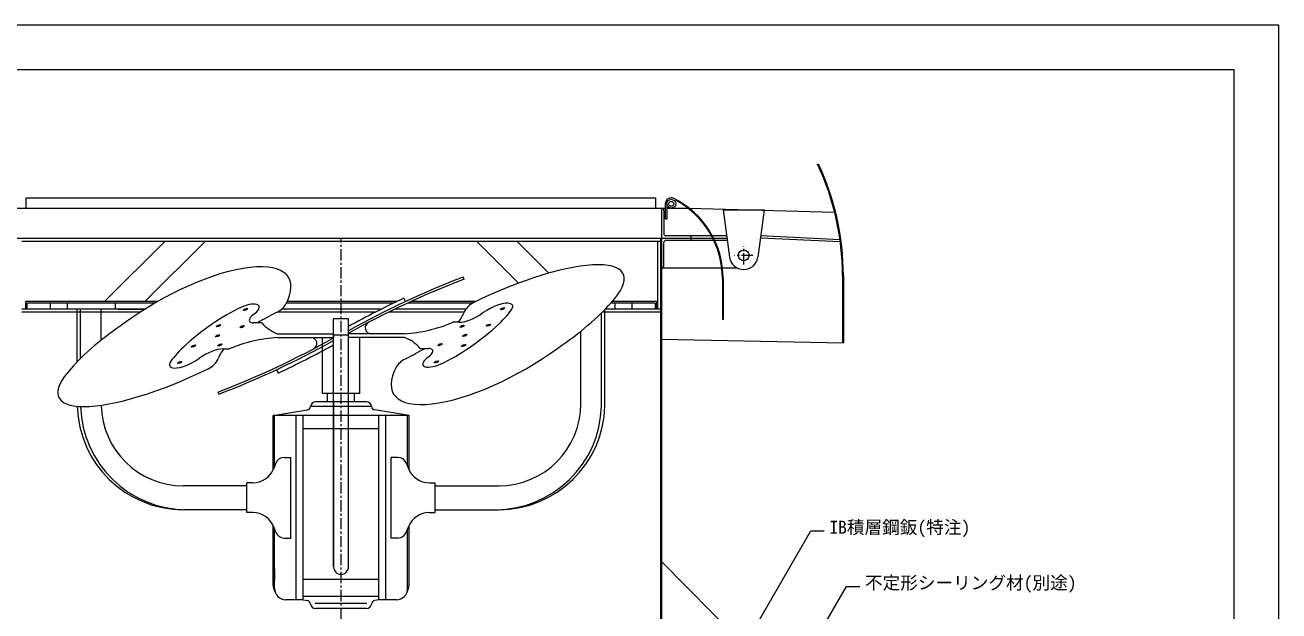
# Model space of a CAD drawing. Units: millimetres, scale not verified. Extents: x -840 to 840, y -594 to 594.
# Drawn here: x -279 to 840, y 71 to 594 of the extents above; entities that cross this region are included whole.
import ezdxf
from ezdxf.enums import TextEntityAlignment as Align

# ---------------------------------------------------------------- set-up
doc = ezdxf.new("R2010")
doc.units = ezdxf.units.MM
doc.header["$LTSCALE"] = 2
doc.linetypes.add('CHAIN1', pattern=[8, 5, -1, 1, -1])
for name, color, linetype, lineweight in [('0-0_輪郭線', 2, 'Continuous', 9), ('0-1_図面枠', 7, 'Continuous', 9), ('0-2_タイトル文字', 5, 'Continuous', 9), ('0-6_寸法線', 7, 'Continuous', 9), ('0-7_躯体', 4, 'Continuous', 9), ('0-8_中心線', 2, 'CHAIN1', 9)]:
    doc.layers.add(name, color=color, linetype=linetype, lineweight=lineweight)
doc.styles.add('ＭＳ ゴシック', font='')
doc.styles.get('ＭＳ ゴシック').set_extended_font_data('MS Gothic')

msp = doc.modelspace()

# ---------------------------------------------------------------- linework, layer by layer
at = {"layer": '0-0_輪郭線'}
msp.add_lwpolyline([(800, 554), (-800, 554), (-800, -554), (800, -554)], close=True, dxfattribs=at)
at = {"layer": '0-1_図面枠'}
msp.add_lwpolyline([(840, -594), (840, 594), (-840, 594), (-840, -594)], close=True, dxfattribs=at)
at = {"layer": '0-6_寸法線'}
for p, q in [((346.25, 11.111), (422.166, 142.603)), ((422.166, 142.603), (434.166, 142.603)), ((381.894, -31.827), (453.984, 93.038)), ((453.984, 93.038), (465.984, 93.038))]:
    msp.add_line(p, q, dxfattribs=at)
at = {"layer": '0-7_躯体', "color": 7}
for p, q in [((-278.039, 430.477), (-278.039, 439.81)), ((-278.039, 439.81), (283.961, 439.81)), ((283.961, 430.477), (283.961, 439.81)), ((-286.372, 430.477), (292.294, 430.477)), ((288.961, 430.477), (288.961, 35.318)), ((290.961, 428.477), (290.961, 407.81)), ((292.294, 434.477), (292.294, 421.143)), ((293.628, 434.477), (293.628, 421.143)), ((293.628, 430.477), (312.649, 430.477)), ((313.729, 430.477), (443.49, 427.119)), ((343.961, 429.143), (380.628, 429.143)), ((343.961, 429.143), (349.744, 386.764)), ((380.628, 429.143), (374.845, 386.764)), ((292.294, 421.143), (293.628, 421.143)), ((-328.774, 403.81), (334.696, 403.81)), ((287.961, 403.81), (287.961, 35.492)), ((333.641, 405.81), (292.961, 405.81)), ((347.145, 405.81), (334.4, 405.81)), ((335.443, 403.81), (347.418, 403.81)), ((448.554, 400.455), (377.171, 403.81)), ((448.285, 402.453), (377.444, 405.81)), ((-282.039, 401.143), (287.961, 401.143)), ((285.294, 401.143), (285.294, 340.477)), ((290.961, 379.143), (290.961, 399.81)), ((335.679, 401.81), (292.961, 401.81)), ((347.691, 401.81), (336.416, 401.81)), ((342.783, 377.143), (288.961, 377.143)), ((356.637, 377.143), (343.455, 377.143)), ((450.494, 370.477), (450.494, 310.477)), ((451.294, 370.477), (451.294, 310.477)), ((343.334, 367.81), (343.334, 331.143)), ((344.001, 367.81), (344.001, 331.143)), ((344.001, 331.143), (343.334, 331.143)), ((288.961, 313.806), (451.294, 310.477)), ((288.961, 115.318), (384.561, 18.682))]:
    msp.add_line(p, q, dxfattribs=at)
at = {"layer": '0-7_躯体'}
for p, q in [((-172.039, 347.143), (-118.039, 401.143)), ((161.432, 363.672), (123.961, 401.143)), ((188.485, 372.619), (159.961, 401.143)), ((112.786, 367.189), (112.069, 369.056)), ((-278.706, 347.143), (-278.706, 340.477)), ((-160.848, 347.143), (-278.706, 347.143)), ((52.642, 347.143), (-45.159, 347.143)), ((60.54, 347.184), (59.131, 350.205)), ((123.176, 347.143), (65.212, 347.143)), ((284.628, 347.143), (244.818, 347.143)), ((284.628, 347.143), (284.628, 340.477)), ((-171.97, 340.477), (-282.039, 340.477)), ((-176.147, 337.81), (-282.039, 337.81)), ((-277.372, 345.81), (-277.372, 340.477)), ((-163.156, 345.81), (-277.372, 345.81)), ((-256.706, 345.81), (-256.706, 340.477)), ((-241.372, 345.81), (-241.372, 340.477)), ((-232.439, 293.546), (-232.439, 340.477)), ((-229.439, 296.587), (-229.439, 340.477)), ((-211.106, 312.785), (-211.106, 340.477)), ((-198.706, 345.81), (-198.706, 340.477)), ((-196.096, 340.477), (-171.97, 340.477)), ((33.725, 337.81), (-53.942, 337.81)), ((39.004, 340.477), (-49.982, 340.477)), ((49.861, 345.81), (-45.795, 345.81)), ((112.866, 337.81), (45.623, 337.81)), ((114.409, 340.477), (51.082, 340.477)), ((120.46, 345.81), (62.328, 345.81)), ((235.361, 253.756), (235.361, 337.033)), ((287.961, 337.81), (236.141, 337.81)), ((238.361, 253.756), (238.361, 340.073)), ((287.961, 340.477), (238.748, 340.477)), ((283.294, 345.81), (243.614, 345.81)), ((247.294, 345.81), (247.294, 340.477)), ((262.628, 345.81), (262.628, 340.477)), ((283.294, 345.81), (283.294, 340.477)), ((-67.66, 328.173), (-75.433, 328.173)), ((-3.706, 315.143), (-3.706, 331.81)), ((9.628, 331.81), (-3.706, 331.81)), ((9.628, 315.143), (9.628, 331.81)), ((108.042, 328.717), (102.703, 328.717)), ((-53.706, 318.477), (-3.706, 318.477)), ((-53.706, 315.143), (-3.706, 315.143)), ((-13.706, 265.143), (-13.706, 315.143)), ((-3.706, 318.477), (-3.706, 315.143)), ((9.628, 317.143), (-3.706, 317.143)), ((-3.706, 110.477), (-3.706, 315.143)), ((59.628, 318.477), (9.628, 318.477)), ((9.628, 315.143), (9.628, 318.477)), ((59.628, 315.143), (9.628, 315.143)), ((9.628, 110.477), (9.628, 315.143)), ((19.628, 265.143), (19.628, 315.143)), ((217.028, 256.143), (217.028, 320.835)), ((-102.12, 304.903), (-96.781, 304.903)), ((73.582, 305.447), (81.355, 305.447)), ((-54.618, 286.436), (-53.209, 283.415)), ((-106.864, 266.431), (-106.147, 264.564)), ((2.961, 257.81), (-19.639, 257.81)), ((25.561, 257.81), (-19.579, 257.81)), ((19.628, 265.143), (-13.706, 265.143)), ((-9.039, 257.81), (-9.039, 265.143)), ((-3.706, 257.81), (-3.706, 110.477)), ((14.961, 257.81), (14.961, 265.143)), ((-232.439, 253.756), (-232.439, 253.759)), ((-57.706, 245.477), (-27.047, 250.607)), ((30.216, 253.477), (-24.294, 253.477)), ((63.628, 245.477), (32.969, 250.607)), ((63.628, 245.477), (-57.706, 245.477)), ((-57.706, 196.898), (-57.706, 245.477)), ((-56.439, 199.978), (-56.439, 245.477)), ((-37.106, 81.077), (-37.106, 245.477)), ((-30.742, 81.077), (-30.742, 245.477)), ((36.664, 81.077), (36.664, 245.477)), ((43.028, 81.077), (43.028, 245.477)), ((62.361, 199.978), (62.361, 245.477)), ((63.628, 196.898), (63.628, 245.477)), ((36.664, 233.757), (-30.742, 233.757)), ((-55.136, 203.27), (-57.176, 198.116)), ((-47.772, 208.143), (-41.772, 208.143)), ((-41.772, 136.143), (-41.772, 208.143)), ((47.694, 136.143), (47.694, 208.143)), ((53.694, 208.143), (47.694, 208.143)), ((61.058, 203.27), (63.098, 198.116)), ((-81.106, 182.81), (-137.772, 182.81)), ((-81.106, 158.81), (-81.106, 185.477)), ((-75.772, 185.477), (-81.106, 185.477)), ((81.694, 185.477), (87.028, 185.477)), ((87.028, 158.81), (87.028, 185.477)), ((87.028, 182.81), (143.694, 182.81)), ((-81.106, 161.477), (-137.772, 161.477)), ((-75.772, 158.81), (-81.106, 158.81)), ((81.694, 158.81), (87.028, 158.81)), ((87.028, 161.477), (143.694, 161.477)), ((-57.706, 93.953), (-57.706, 147.389)), ((-55.136, 141.016), (-57.176, 146.171)), ((61.058, 141.016), (63.098, 146.171)), ((63.628, 93.953), (63.628, 147.389)), ((-56.439, 91.077), (-56.439, 144.308)), ((-47.772, 136.143), (-41.772, 136.143)), ((53.694, 136.143), (47.694, 136.143)), ((62.361, 91.077), (62.361, 144.308)), ((-56.439, 108.543), (-56.439, 98.543)), ((-56.439, 91.877), (-56.439, 95.21)), ((36.664, 99.01), (-30.742, 99.01)), ((-30.742, 81.077), (-46.439, 81.077)), ((36.664, 84.077), (-30.742, 84.077)), ((-30.742, 81.077), (-27.047, 80.458)), ((36.664, 81.077), (32.969, 80.458)), ((52.361, 81.077), (36.664, 81.077)), ((26.041, 77.643), (-20.119, 77.643)), ((25.561, 73.143), (-19.639, 73.143))]:
    msp.add_line(p, q, dxfattribs=at)
msp.add_lwpolyline([(-198.706, 347.143), (-208.039, 347.143), (-154.039, 401.143)], dxfattribs=at)
at = {"layer": '0-7_躯体', "color": 7}
for centre, radius in [((297.628, 434.477), 4), ((297.628, 434.477), 2.167), ((362.294, 388.477), 4.833)]:
    msp.add_circle(centre, radius, dxfattribs=at)
for centre, radius, start, end in [((217.961, 370.477), 232.533, 0, 25.27085), ((217.961, 370.477), 233.333, 0, 25.23789), ((297.628, 434.477), 5.333, 62.36185, 180), ((264.001, 367.81), 80, 0, 63.29174), ((264.001, 367.81), 79.333, 0, 61.31062), ((288.961, 428.477), 2, 0, 90), ((292.961, 407.81), 2, 180, 270), ((313.628, 403.81), 2, 270, 90), ((292.961, 399.81), 2, 90, 180), ((362.294, 388.477), 12.667, 187.77046, 352.22954), ((288.961, 379.143), 2, 270, 0)]:
    msp.add_arc(centre, radius, start, end, dxfattribs=at)
at = {"layer": '0-7_躯体'}
for centre, radius, start, end in [((399.48, -379.675), 802, 111, 119.08457), ((399.48, -379.675), 800, 111, 119.16428), ((399.48, -379.675), 805.333, 115, 118.95275), ((-63.052, 355.615), 20, 292.30144, 325.4003), ((128.581, 330.496), 17.333, 114.10924, 157.44971), ((-42.291, 349.794), 33.333, 220.43937, 249.97359), ((29.88, 323.81), 5.333, 117.7167, 270), ((50.756, 451.514), 133.333, 273.81519, 292.92968), ((-393.558, 1013.295), 800, 291, 299.16428), ((-44.834, 182.105), 133.333, 93.81519, 112.92968), ((-23.958, 309.81), 5.333, 297.7167, 90), ((48.213, 283.825), 33.333, 40.43937, 69.97359), ((-393.558, 1013.295), 802, 291, 299.08457), ((-393.558, 1013.295), 805.333, 295, 298.95275), ((-122.659, 303.123), 17.333, 294.10924, 337.44971), ((68.974, 278.005), 20, 112.30144, 145.4003), ((-19.639, 253.143), 4.667, 90, 175.90396), ((25.561, 253.143), 4.667, 4.09604, 90), ((-137.802, 256.143), 94.667, 181.44511, 270.01822), ((-134.802, 256.143), 94.667, 181.56095, 270), ((-137.772, 256.143), 73.333, 181.10248, 270), ((-27.601, 253.894), 3.333, 279.56795, 352.80475), ((33.523, 253.894), 3.333, 187.19525, 260.43205), ((140.724, 256.143), 94.667, 270, 358.55489), ((143.694, 256.143), 73.333, 270, 0), ((143.724, 256.143), 94.667, 269.98178, 358.55489), ((-47.772, 200.143), 8, 90, 159.81958), ((53.694, 200.143), 8, 20.18042, 90), ((-75.772, 205.477), 20, 270, 338.40525), ((81.694, 205.477), 20, 201.59475, 270), ((-75.772, 138.81), 20, 21.59475, 90), ((81.694, 138.81), 20, 90, 158.40525), ((-47.772, 144.143), 8, 200.18042, 270), ((53.694, 144.143), 8, 270, 339.81958), ((2.961, 110.477), 6.667, 180, 0), ((-47.706, 93.953), 10, 180, 212.80837), ((-46.439, 91.077), 10, 180, 270), ((52.361, 91.077), 10, 270, 0), ((53.628, 93.953), 10, 327.19163, 0), ((-27.601, 77.171), 3.333, 0.77986, 80.43205), ((33.523, 77.171), 3.333, 99.56795, 179.22014), ((-19.639, 77.81), 4.667, 187.30338, 270), ((25.561, 77.81), 4.667, 270, 352.69662)]:
    msp.add_arc(centre, radius, start, end, dxfattribs=at)
for centre, major_axis, ratio, start_param, end_param in [((-141.922, 311.885), (98.15, 56.667), 0.352941, 5.77022427, 8.15950615), ((144.923, 320.595), (-109.965, -51.278), 0.274725, 2.54704149, 4.79785765), ((135.494, 330.347), (-20.687, -13.434), 0.364865, 3.40097602, 4.77552361), ((-106.05, 307.641), (53.934, 39.186), 0.29, 0.98662183, 1.97638283), ((-86.032, 334.842), (16.038, 8.172), 0.37037, 0.2273274, 1.36906213), ((-71.804, 333.235), (6.857, 4.12), 0.5, 1.76864032, 2.51494934), ((-77.156, 339.261), (6.857, 4.12), 0.5, 4.7013302, 6.55122257), ((-51.889, 297.277), (101.036, 58.333), 0.314286, 1.42609995, 1.58545499), ((86.32, 327.582), (-26.164, -21.187), 0.435644, 2.11155088, 2.47309251), ((122.065, 345.795), (-20.479, -14.339), 0.453333, 0.55236978, 1.6067133), ((140.496, 330.467), (-16.472, -15.571), 0.205882, 1.5703204, 2.51182904), ((149.215, 340.765), (-6.852, -3.051), 0.533333, 2.47312684, 3.68646789), ((156.541, 324.029), (-101.036, -58.333), 0.314286, 1.79036311, 2.40886942), ((-150.619, 309.59), (101.036, 58.333), 0.314286, 1.79036311, 2.40886942), ((-73.766, 331.743), (5.012, 1.824), 0.6125, 2.55913207, 4.19005175), ((111.972, 325.979), (-53.934, -39.186), 0.29, 0.98662183, 1.97638283), ((-134.574, 303.153), (16.472, 15.571), 0.205882, 1.5703204, 2.51182904), ((-116.143, 287.825), (20.479, 14.339), 0.453333, 0.55236978, 1.6067133), ((-80.398, 306.038), (26.164, 21.187), 0.435644, 2.11155088, 2.47309251), ((147.844, 321.735), (-98.15, -56.667), 0.352941, 5.77022427, 8.15950615), ((57.811, 336.343), (-101.036, -58.333), 0.314286, 1.42609995, 1.58545499), ((79.688, 301.876), (-5.012, -1.824), 0.6125, 2.55913207, 4.19005175), ((-143.293, 292.855), (6.852, 3.051), 0.533333, 2.47312684, 3.68646789), ((-129.572, 303.273), (20.687, 13.434), 0.364865, 3.40097602, 4.77552361), ((83.078, 294.358), (-6.857, -4.12), 0.5, 4.7013302, 6.55122257), ((91.954, 298.778), (-16.038, -8.172), 0.37037, 0.2273274, 1.36906213), ((77.726, 300.384), (-6.857, -4.12), 0.5, 1.76864032, 2.51494934), ((-139.001, 313.025), (109.965, 51.278), 0.274725, 2.54704149, 4.79785765)]:
    msp.add_ellipse(centre, major_axis=major_axis, ratio=ratio, start_param=start_param, end_param=end_param, dxfattribs=at)
for centre, major_axis in [((-82.319, 340.191), (1.827, 0.813)), ((147.114, 340.809), (-1.827, -0.813)), ((-106.432, 325.619), (1.827, 0.813)), ((-85.386, 324.824), (1.827, 0.813)), ((111.019, 325.144), (-1.827, -0.813)), ((134.602, 326.152), (-1.827, -0.813)), ((-107.373, 316.612), (1.827, 0.813)), ((113.295, 317.008), (-1.827, -0.813)), ((-128.68, 307.468), (1.827, 0.813)), ((-105.097, 308.476), (1.827, 0.813)), ((91.308, 308.796), (-1.827, -0.813)), ((112.354, 308), (-1.827, -0.813)), ((-141.192, 292.811), (1.827, 0.813)), ((88.241, 293.429), (-1.827, -0.813))]:
    msp.add_ellipse(centre, major_axis=major_axis, ratio=0.333333, dxfattribs=at)
at = {"layer": '0-8_中心線'}
for p, q in [((2.961, -16.072), (2.961, 403.81)), ((362.294, 380.31), (362.294, 396.643)), ((370.461, 388.477), (354.128, 388.477))]:
    msp.add_line(p, q, dxfattribs=at)

# ---------------------------------------------------------------- texts
at = {"layer": '0-2_タイトル文字', "color": 7, "style": 'ＭＳ ゴシック'}
for s, p in [('IB積層鋼鈑(特注)', (438.707, 136.544)), ('不定形シーリング材(別途)', (470.525, 86.979))]:
    msp.add_text(s, height=11.54, dxfattribs=at).set_placement(p, align=Align.BOTTOM_LEFT)

doc.saveas('drawing.dxf')
